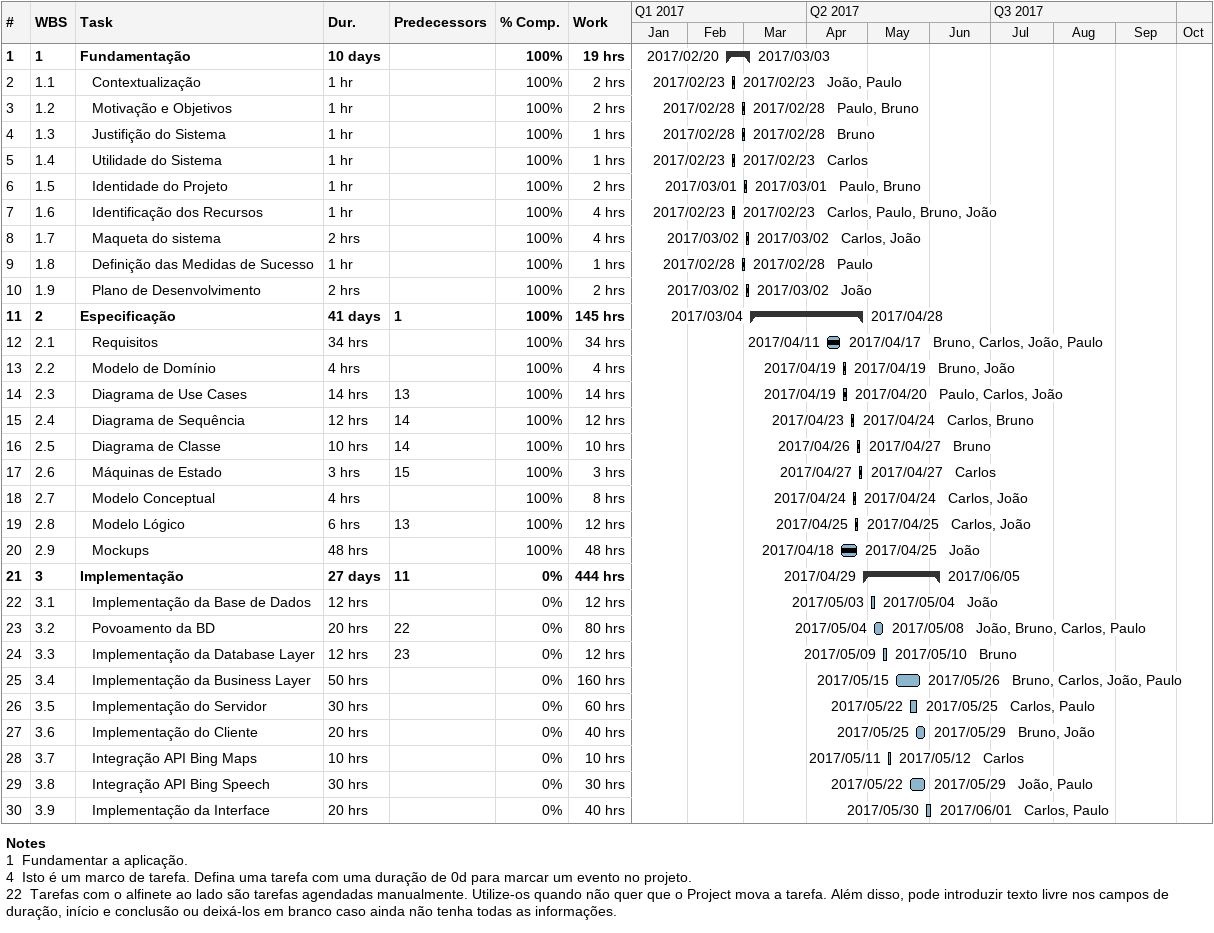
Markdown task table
| ID | WBS | Task | Duration | Start | Finish | Predecessors | Resources | % complete | Work (h) |
|---|---|---|---|---|---|---|---|---|---|
| 1 | 1 | **Fundamentação** | 10d | 2017-02-20 | 2017-03-03 |  |  | 100 | 19 |
| 2 | 1.1 | Contextualização | 1h | 2017-02-23 | 2017-02-23 |  | João, Paulo | 100 | 2 |
| 3 | 1.2 | Motivação e Objetivos | 1h | 2017-02-28 | 2017-02-28 |  | Paulo, Bruno | 100 | 2 |
| 4 | 1.3 | Justifição do Sistema | 1h | 2017-02-28 | 2017-02-28 |  | Bruno | 100 | 1 |
| 5 | 1.4 | Utilidade do Sistema | 1h | 2017-02-23 | 2017-02-23 |  | Carlos | 100 | 1 |
| 6 | 1.5 | Identidade do Projeto | 1h | 2017-03-01 | 2017-03-01 |  | Paulo, Bruno | 100 | 2 |
| 7 | 1.6 | Identificação dos Recursos | 1h | 2017-02-23 | 2017-02-23 |  | Carlos, Paulo, Bruno, João | 100 | 4 |
| 8 | 1.7 | Maqueta do sistema | 2h | 2017-03-02 | 2017-03-02 |  | Carlos, João | 100 | 4 |
| 9 | 1.8 | Definição das Medidas de Sucesso | 1h | 2017-02-28 | 2017-02-28 |  | Paulo | 100 | 1 |
| 10 | 1.9 | Plano de Desenvolvimento | 2h | 2017-03-02 | 2017-03-02 |  | João | 100 | 2 |
| 11 | 2 | **Especificação** | 41d | 2017-03-04 | 2017-04-28 | 1 |  | 100 | 145 |
| 12 | 2.1 | Requisitos | 34h | 2017-04-11 | 2017-04-17 |  | Bruno, Carlos, João, Paulo | 100 | 34 |
| 13 | 2.2 | Modelo de Domínio | 4h | 2017-04-19 | 2017-04-19 |  | Bruno, João | 100 | 4 |
| 14 | 2.3 | Diagrama de Use Cases | 14h | 2017-04-19 | 2017-04-20 | 13 | Paulo, Carlos, João | 100 | 14 |
| 15 | 2.4 | Diagrama de Sequência | 12h | 2017-04-23 | 2017-04-24 | 14 | Carlos, Bruno | 100 | 12 |
| 16 | 2.5 | Diagrama de Classe | 10h | 2017-04-26 | 2017-04-27 | 14 | Bruno | 100 | 10 |
| 17 | 2.6 | Máquinas de Estado | 3h | 2017-04-27 | 2017-04-27 | 15 | Carlos | 100 | 3 |
| 18 | 2.7 | Modelo Conceptual | 4h | 2017-04-24 | 2017-04-24 |  | Carlos, João | 100 | 8 |
| 19 | 2.8 | Modelo Lógico | 6h | 2017-04-25 | 2017-04-25 | 13 | Carlos, João | 100 | 12 |
| 20 | 2.9 | Mockups | 48h | 2017-04-18 | 2017-04-25 |  | João | 100 | 48 |
| 21 | 3 | **Implementação** | 27d | 2017-04-29 | 2017-06-05 | 11 |  | 0 | 444 |
| 22 | 3.1 | Implementação da Base de Dados | 12h | 2017-05-03 | 2017-05-04 |  | João | 0 | 12 |
| 23 | 3.2 | Povoamento da BD | 20h | 2017-05-04 | 2017-05-08 | 22 | João, Bruno, Carlos, Paulo | 0 | 80 |
| 24 | 3.3 | Implementação da Database Layer | 12h | 2017-05-09 | 2017-05-10 | 23 | Bruno | 0 | 12 |
| 25 | 3.4 | Implementação da Business Layer | 50h | 2017-05-15 | 2017-05-26 |  | Bruno, Carlos, João, Paulo | 0 | 160 |
| 26 | 3.5 | Implementação do Servidor | 30h | 2017-05-22 | 2017-05-25 |  | Carlos, Paulo | 0 | 60 |
| 27 | 3.6 | Implementação do Cliente | 20h | 2017-05-25 | 2017-05-29 |  | Bruno, João | 0 | 40 |
| 28 | 3.7 | Integração API Bing Maps | 10h | 2017-05-11 | 2017-05-12 |  | Carlos | 0 | 10 |
| 29 | 3.8 | Integração API Bing Speech | 30h | 2017-05-22 | 2017-05-29 |  | João, Paulo | 0 | 30 |
| 30 | 3.9 | Implementação da Interface | 20h | 2017-05-30 | 2017-06-01 |  | Carlos, Paulo | 0 | 40 |

Notes
- 1: Fundamentar a aplicação.
- 4: Isto é um marco de tarefa. Defina uma tarefa com uma duração de 0d para marcar um evento no projeto.
- 22: Tarefas com o alfinete ao lado são tarefas agendadas manualmente. Utilize-os quando não quer que o Project mova a tarefa. Além disso, pode introduzir texto livre nos campos de duração, início e conclusão ou deixá-los em branco caso ainda não tenha todas as informações.
